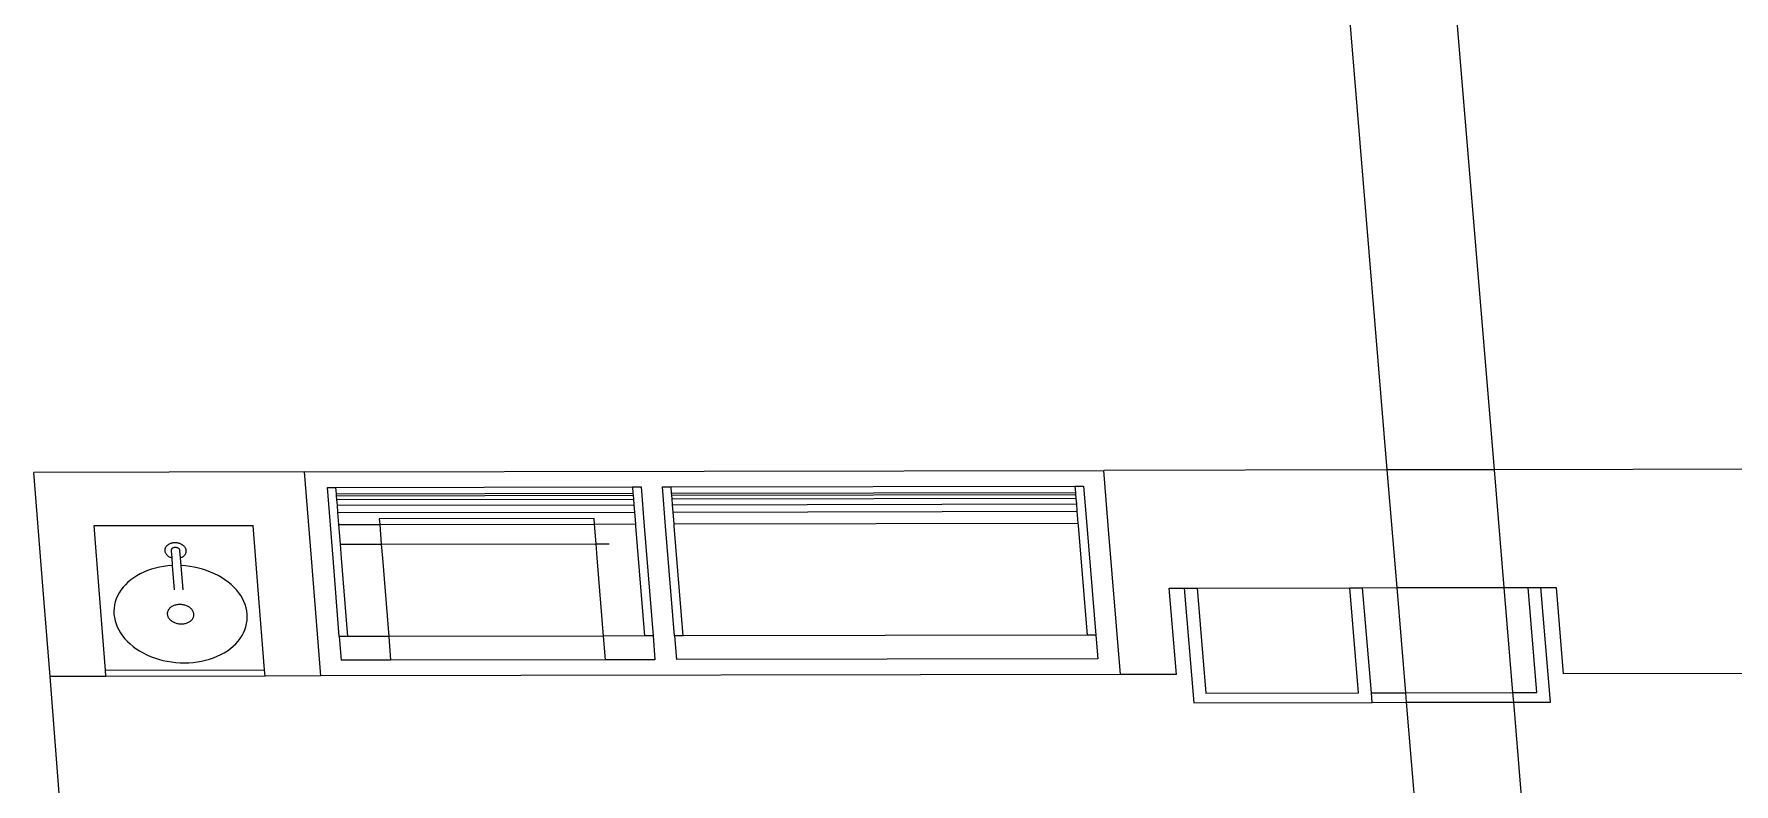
# Model space of a CAD drawing. Extents: x -83 to 83, y -28 to 43.
# Drawn here: x 19.73 to 24.74, y 0.66 to 2.87 of the extents above; entities that cross this region are included whole.
import ezdxf

# ---------------------------------------------------------------- set-up
doc = ezdxf.new("R2010")
doc.units = 0
doc.layers.get('0').update_dxf_attribs({"linetype": 'CONTINUOUS'})

msp = doc.modelspace()

# ---------------------------------------------------------------- linework, layer by layer
for p, q in [((24.0323, 1.5853), (23.4007, 9.1774)), ((23.0962, 9.063), (23.716, 1.5847)), ((20.5279, 1.5789), (19.7307, 1.5774)), ((19.7581, 1.2305), (19.7307, 1.5774)), ((20.5279, 1.5789), (22.8816, 1.5832)), ((20.5482, 1.3245), (20.5279, 1.5789)), ((23.716, 1.5847), (22.8816, 1.5832)), ((22.8949, 1.4213), (22.8816, 1.5832)), ((24.0323, 1.5853), (23.716, 1.5847)), ((23.716, 1.5847), (23.7447, 1.2378)), ((25.7418, 1.5884), (24.0323, 1.5853)), ((24.0612, 1.2384), (24.0323, 1.5853)), ((20.6115, 1.3246), (20.5949, 1.5328)), ((20.5949, 1.5328), (20.6202, 1.5328)), ((20.6202, 1.5328), (21.4933, 1.5344)), ((20.6217, 1.5143), (20.6202, 1.5328)), ((20.6217, 1.5143), (21.4948, 1.5159)), ((20.6221, 1.5083), (20.6217, 1.5143)), ((20.6221, 1.5083), (21.4953, 1.5099)), ((20.623, 1.4974), (20.6221, 1.5083)), ((21.4933, 1.5344), (21.5187, 1.5345)), ((21.4933, 1.5344), (21.4948, 1.5159)), ((21.4948, 1.5159), (21.4953, 1.5099)), ((21.4953, 1.5099), (21.4962, 1.499)), ((21.5187, 1.5345), (21.528, 1.4188)), ((21.5913, 1.419), (21.5819, 1.5346)), ((21.5819, 1.5346), (21.6072, 1.5346)), ((21.6072, 1.5346), (22.7968, 1.5368)), ((21.6087, 1.5161), (21.6072, 1.5346)), ((21.6087, 1.5161), (22.7983, 1.5183)), ((21.6092, 1.5101), (21.6087, 1.5161)), ((21.6092, 1.5101), (22.7988, 1.5123)), ((21.6101, 1.4992), (21.6092, 1.5101)), ((22.7968, 1.5368), (22.7983, 1.5183)), ((22.7968, 1.5368), (22.8221, 1.5368)), ((22.7983, 1.5183), (22.7988, 1.5123)), ((22.7988, 1.5123), (22.7997, 1.5014)), ((22.8221, 1.5368), (22.8316, 1.4212)), ((20.623, 1.4974), (21.4962, 1.499)), ((20.6243, 1.4805), (20.623, 1.4974)), ((20.6243, 1.4805), (21.4976, 1.4821)), ((20.6261, 1.4588), (20.6243, 1.4805)), ((20.6261, 1.4588), (21.4993, 1.4604)), ((20.6289, 1.4238), (20.6261, 1.4588)), ((21.4962, 1.499), (21.4976, 1.4821)), ((21.4976, 1.4821), (21.4993, 1.4604)), ((21.4993, 1.4604), (21.5021, 1.4254)), ((21.6101, 1.4992), (22.7997, 1.5014)), ((21.6115, 1.4823), (21.6101, 1.4992)), ((21.6115, 1.4823), (22.8011, 1.4845)), ((21.6132, 1.4606), (21.6115, 1.4823)), ((21.6132, 1.4606), (22.8029, 1.4628)), ((21.616, 1.4256), (21.6132, 1.4606)), ((22.7997, 1.5014), (22.8011, 1.4845)), ((22.8011, 1.4845), (22.8029, 1.4628)), ((22.8029, 1.4628), (22.8058, 1.4277)), ((19.9077, 1.4205), (20.3759, 1.4214)), ((19.9226, 1.2308), (19.9077, 1.4205)), ((20.391, 1.2317), (20.3759, 1.4214)), ((20.6289, 1.4238), (20.7491, 1.424)), ((20.6335, 1.3658), (20.6289, 1.4238)), ((21.3806, 1.4417), (20.7478, 1.4405)), ((20.7478, 1.4405), (20.7491, 1.424)), ((20.7491, 1.424), (21.3819, 1.4252)), ((20.7491, 1.424), (20.7537, 1.366)), ((21.3819, 1.4252), (21.3806, 1.4417)), ((21.3819, 1.4252), (21.5021, 1.4254)), ((21.3866, 1.3672), (21.3819, 1.4252)), ((21.5021, 1.4254), (21.5027, 1.4188)), ((21.5027, 1.4188), (21.5287, 1.0953)), ((21.528, 1.4188), (21.5541, 1.0953)), ((21.6174, 1.0955), (21.5913, 1.419)), ((21.616, 1.4256), (22.8058, 1.4277)), ((21.6166, 1.419), (21.616, 1.4256)), ((21.6427, 1.0955), (21.6166, 1.419)), ((22.8058, 1.4277), (22.8063, 1.4212)), ((22.8063, 1.4212), (22.8328, 1.0977)), ((22.8316, 1.4212), (22.8581, 1.0977)), ((22.931, 0.9817), (22.8949, 1.4213)), ((20.1168, 1.3532), (20.1164, 1.3518)), ((20.1173, 1.3547), (20.1168, 1.3532)), ((20.118, 1.3561), (20.1173, 1.3547)), ((20.1188, 1.3574), (20.118, 1.3561)), ((20.1197, 1.3587), (20.1188, 1.3574)), ((20.1207, 1.36), (20.1197, 1.3587)), ((20.1218, 1.3612), (20.1207, 1.36)), ((20.123, 1.3623), (20.1218, 1.3612)), ((20.1244, 1.3634), (20.123, 1.3623)), ((20.1258, 1.3644), (20.1244, 1.3634)), ((20.1274, 1.3654), (20.1258, 1.3644)), ((20.129, 1.3662), (20.1274, 1.3654)), ((20.1307, 1.367), (20.129, 1.3662)), ((20.1325, 1.3677), (20.1307, 1.367)), ((20.1343, 1.3683), (20.1325, 1.3677)), ((20.1362, 1.3688), (20.1343, 1.3683)), ((20.1366, 1.3523), (20.1361, 1.3517)), ((20.1381, 1.3692), (20.1362, 1.3688)), ((20.1372, 1.3528), (20.1366, 1.3523)), ((20.1378, 1.3534), (20.1372, 1.3528)), ((20.1385, 1.3539), (20.1378, 1.3534)), ((20.1401, 1.3695), (20.1381, 1.3692)), ((20.1393, 1.3544), (20.1385, 1.3539)), ((20.1401, 1.3548), (20.1393, 1.3544)), ((20.1421, 1.3698), (20.1401, 1.3695)), ((20.1409, 1.3551), (20.1401, 1.3548)), ((20.1418, 1.3555), (20.1409, 1.3551)), ((20.1435, 1.3559), (20.1418, 1.3555)), ((20.1442, 1.3699), (20.1421, 1.3698)), ((20.145, 1.3561), (20.1435, 1.3559)), ((20.1462, 1.3699), (20.1442, 1.3699)), ((20.1463, 1.3562), (20.145, 1.3561)), ((20.1483, 1.3699), (20.1462, 1.3699)), ((20.1476, 1.3562), (20.1463, 1.3562)), ((20.1491, 1.3561), (20.1476, 1.3562)), ((20.1503, 1.3697), (20.1483, 1.3699)), ((20.1507, 1.3558), (20.1491, 1.3561)), ((20.1524, 1.3694), (20.1503, 1.3697)), ((20.1524, 1.3554), (20.1507, 1.3558)), ((20.1544, 1.3691), (20.1524, 1.3694)), ((20.1532, 1.3551), (20.1524, 1.3554)), ((20.1541, 1.3547), (20.1532, 1.3551)), ((20.1549, 1.3543), (20.1541, 1.3547)), ((20.1564, 1.3686), (20.1544, 1.3691)), ((20.1557, 1.3539), (20.1549, 1.3543)), ((20.157, 1.353), (20.1557, 1.3539)), ((20.1583, 1.3681), (20.1564, 1.3686)), ((20.1582, 1.352), (20.157, 1.353)), ((20.1602, 1.3675), (20.1583, 1.3681)), ((20.1621, 1.3668), (20.1602, 1.3675)), ((20.1639, 1.366), (20.1621, 1.3668)), ((20.1656, 1.3651), (20.1639, 1.366)), ((20.1673, 1.3641), (20.1656, 1.3651)), ((20.1689, 1.3631), (20.1673, 1.3641)), ((20.1703, 1.362), (20.1689, 1.3631)), ((20.1717, 1.3608), (20.1703, 1.362)), ((20.173, 1.3596), (20.1717, 1.3608)), ((20.1742, 1.3583), (20.173, 1.3596)), ((20.1752, 1.357), (20.1742, 1.3583)), ((20.1762, 1.3557), (20.1752, 1.357)), ((20.177, 1.3542), (20.1762, 1.3557)), ((20.1777, 1.3528), (20.177, 1.3542)), ((20.1783, 1.3513), (20.1777, 1.3528)), ((20.6335, 1.3658), (20.7537, 1.366)), ((20.6368, 1.3247), (20.6335, 1.3658)), ((20.7537, 1.366), (21.3866, 1.3672)), ((20.7537, 1.366), (20.757, 1.3249)), ((21.3866, 1.3672), (21.4245, 1.3673)), ((21.3899, 1.3261), (21.3866, 1.3672)), ((20.1161, 1.3503), (20.116, 1.3488)), ((20.116, 1.3488), (20.116, 1.3473)), ((20.116, 1.3473), (20.1161, 1.3458)), ((20.1164, 1.3518), (20.1161, 1.3503)), ((20.1161, 1.3458), (20.1164, 1.3443)), ((20.1164, 1.3443), (20.1168, 1.3428)), ((20.1168, 1.3428), (20.1173, 1.3414)), ((20.1173, 1.3414), (20.118, 1.3399)), ((20.118, 1.3399), (20.1188, 1.3385)), ((20.1188, 1.3385), (20.1197, 1.3371)), ((20.1197, 1.3371), (20.1207, 1.3358)), ((20.1207, 1.3358), (20.1218, 1.3345)), ((20.1218, 1.3345), (20.1231, 1.3332)), ((20.1231, 1.3332), (20.1244, 1.3321)), ((20.1244, 1.3321), (20.1259, 1.3309)), ((20.1381, 1.3026), (20.1254, 1.3016)), ((20.1259, 1.3309), (20.1274, 1.3299)), ((20.1274, 1.3299), (20.1291, 1.3289)), ((20.1291, 1.3289), (20.1308, 1.328)), ((20.1308, 1.328), (20.1325, 1.3272)), ((20.1325, 1.3272), (20.1344, 1.3264)), ((20.1344, 1.3264), (20.1363, 1.3258)), ((20.1347, 1.3482), (20.1346, 1.3475)), ((20.1346, 1.3475), (20.1346, 1.3464)), ((20.1346, 1.3464), (20.1363, 1.3258)), ((20.1348, 1.3489), (20.1347, 1.3482)), ((20.135, 1.3496), (20.1348, 1.3489)), ((20.1353, 1.3503), (20.135, 1.3496)), ((20.1357, 1.3511), (20.1353, 1.3503)), ((20.1361, 1.3517), (20.1357, 1.3511)), ((20.1363, 1.3258), (20.1381, 1.3026)), ((20.1381, 1.3026), (20.1437, 1.2315)), ((20.1591, 1.3508), (20.1582, 1.352)), ((20.1596, 1.3502), (20.1591, 1.3508)), ((20.1599, 1.3495), (20.1596, 1.3502)), ((20.1602, 1.3488), (20.1599, 1.3495)), ((20.1605, 1.3481), (20.1602, 1.3488)), ((20.1606, 1.3474), (20.1605, 1.3481)), ((20.1607, 1.3464), (20.1606, 1.3474)), ((20.1624, 1.3258), (20.1607, 1.3464)), ((20.1624, 1.3258), (20.1641, 1.3265)), ((20.1642, 1.3026), (20.1624, 1.3258)), ((20.1641, 1.3265), (20.1658, 1.3272)), ((20.1698, 1.2316), (20.1642, 1.3026)), ((20.1771, 1.3017), (20.1642, 1.3026)), ((20.1658, 1.3272), (20.1674, 1.328)), ((20.1674, 1.328), (20.169, 1.3289)), ((20.169, 1.3289), (20.1704, 1.3299)), ((20.1704, 1.3299), (20.1718, 1.3309)), ((20.1718, 1.3309), (20.173, 1.332)), ((20.173, 1.332), (20.1742, 1.3331)), ((20.1742, 1.3331), (20.1752, 1.3344)), ((20.1752, 1.3344), (20.1762, 1.3356)), ((20.1762, 1.3356), (20.177, 1.3369)), ((20.177, 1.3369), (20.1777, 1.3383)), ((20.1777, 1.3383), (20.1783, 1.3396)), ((20.1788, 1.3499), (20.1783, 1.3513)), ((20.1783, 1.3396), (20.1787, 1.3411)), ((20.1787, 1.3411), (20.179, 1.3425)), ((20.1791, 1.3484), (20.1788, 1.3499)), ((20.179, 1.3425), (20.1792, 1.3439)), ((20.1793, 1.3469), (20.1791, 1.3484)), ((20.1792, 1.3439), (20.1793, 1.3454)), ((20.1793, 1.3454), (20.1793, 1.3469)), ((20.5758, 0.9775), (20.5482, 1.3245)), ((20.6299, 1.0937), (20.6115, 1.3246)), ((20.6552, 1.0937), (20.6368, 1.3247)), ((20.757, 1.3249), (20.7755, 1.0939)), ((21.4085, 1.0951), (21.3899, 1.3261)), ((20.0074, 1.2537), (19.9998, 1.2464)), ((20.0156, 1.2606), (20.0074, 1.2537)), ((20.0245, 1.267), (20.0156, 1.2606)), ((20.0339, 1.273), (20.0245, 1.267)), ((20.0439, 1.2785), (20.0339, 1.273)), ((20.0544, 1.2835), (20.0439, 1.2785)), ((20.0654, 1.2879), (20.0544, 1.2835)), ((20.0767, 1.2918), (20.0654, 1.2879)), ((20.0885, 1.2952), (20.0767, 1.2918)), ((20.1005, 1.2979), (20.0885, 1.2952)), ((20.1129, 1.3001), (20.1005, 1.2979)), ((20.1254, 1.3016), (20.1129, 1.3001)), ((20.1898, 1.3002), (20.1771, 1.3017)), ((20.2025, 1.2981), (20.1898, 1.3002)), ((20.215, 1.2954), (20.2025, 1.2981)), ((20.2273, 1.2921), (20.215, 1.2954)), ((20.2393, 1.2882), (20.2273, 1.2921)), ((20.2509, 1.2838), (20.2393, 1.2882)), ((20.2622, 1.2789), (20.2509, 1.2838)), ((20.2731, 1.2734), (20.2622, 1.2789)), ((20.2834, 1.2675), (20.2731, 1.2734)), ((20.2933, 1.2611), (20.2834, 1.2675)), ((20.3026, 1.2543), (20.2933, 1.2611)), ((20.3113, 1.247), (20.3026, 1.2543)), ((19.7781, 0.976), (19.7581, 1.2305)), ((19.9413, 0.9948), (19.9226, 1.2308)), ((19.973, 1.2052), (19.97, 1.1962)), ((19.9768, 1.214), (19.973, 1.2052)), ((19.9814, 1.2225), (19.9768, 1.214)), ((19.9868, 1.2308), (19.9814, 1.2225)), ((19.993, 1.2388), (19.9868, 1.2308)), ((19.9998, 1.2464), (19.993, 1.2388)), ((20.3194, 1.2394), (20.3113, 1.247)), ((20.3268, 1.2314), (20.3194, 1.2394)), ((20.3335, 1.2232), (20.3268, 1.2314)), ((20.3395, 1.2146), (20.3335, 1.2232)), ((20.3447, 1.2059), (20.3395, 1.2146)), ((20.3491, 1.1969), (20.3447, 1.2059)), ((20.4097, 0.9957), (20.391, 1.2317)), ((23.0747, 1.2366), (23.119, 1.2367)), ((23.0956, 0.982), (23.0747, 1.2366)), ((23.119, 1.2367), (23.1468, 0.8988)), ((23.119, 1.2367), (23.1569, 1.2367)), ((23.1569, 1.2367), (23.6064, 1.2376)), ((23.1569, 1.2367), (23.1825, 0.9266)), ((23.632, 0.9274), (23.6064, 1.2376)), ((23.6064, 1.2376), (23.6443, 1.2376)), ((23.6443, 1.2376), (23.7447, 1.2378)), ((23.67, 0.9275), (23.6443, 1.2376)), ((23.7447, 1.2378), (24.0612, 1.2384)), ((23.7447, 1.2378), (23.7704, 0.9277)), ((24.0612, 1.2384), (24.1318, 1.2385)), ((24.087, 0.9283), (24.0612, 1.2384)), ((24.1318, 1.2385), (24.1697, 1.2386)), ((24.1576, 0.9284), (24.1318, 1.2385)), ((24.1697, 1.2386), (24.214, 1.2387)), ((24.1979, 0.9007), (24.1697, 1.2386)), ((24.214, 1.2387), (24.2353, 0.9841)), ((19.9665, 1.1778), (19.966, 1.1684)), ((19.966, 1.1684), (19.9663, 1.1591)), ((19.9663, 1.1591), (19.9675, 1.1497)), ((19.9678, 1.187), (19.9665, 1.1778)), ((19.97, 1.1962), (19.9678, 1.187)), ((20.1234, 1.1632), (20.1233, 1.1613)), ((20.1233, 1.1613), (20.1233, 1.1594)), ((20.1233, 1.1594), (20.1236, 1.1576)), ((20.1237, 1.165), (20.1234, 1.1632)), ((20.1236, 1.1576), (20.124, 1.1557)), ((20.1241, 1.1668), (20.1237, 1.165)), ((20.124, 1.1557), (20.1245, 1.1538)), ((20.1247, 1.1686), (20.1241, 1.1668)), ((20.1245, 1.1538), (20.1253, 1.152)), ((20.1255, 1.1704), (20.1247, 1.1686)), ((20.1253, 1.152), (20.1261, 1.1502)), ((20.1264, 1.1721), (20.1255, 1.1704)), ((20.1275, 1.1738), (20.1264, 1.1721)), ((20.1287, 1.1753), (20.1275, 1.1738)), ((20.1301, 1.1769), (20.1287, 1.1753)), ((20.1316, 1.1783), (20.1301, 1.1769)), ((20.1332, 1.1797), (20.1316, 1.1783)), ((20.135, 1.181), (20.1332, 1.1797)), ((20.1369, 1.1822), (20.135, 1.181)), ((20.1389, 1.1833), (20.1369, 1.1822)), ((20.141, 1.1843), (20.1389, 1.1833)), ((20.1431, 1.1851), (20.141, 1.1843)), ((20.1454, 1.1859), (20.1431, 1.1851)), ((20.1478, 1.1866), (20.1454, 1.1859)), ((20.1502, 1.1871), (20.1478, 1.1866)), ((20.1526, 1.1876), (20.1502, 1.1871)), ((20.1551, 1.1879), (20.1526, 1.1876)), ((20.1577, 1.1881), (20.1551, 1.1879)), ((20.1602, 1.1881), (20.1577, 1.1881)), ((20.1628, 1.1881), (20.1602, 1.1881)), ((20.1654, 1.1879), (20.1628, 1.1881)), ((20.1679, 1.1876), (20.1654, 1.1879)), ((20.1704, 1.1872), (20.1679, 1.1876)), ((20.1729, 1.1866), (20.1704, 1.1872)), ((20.1754, 1.186), (20.1729, 1.1866)), ((20.1778, 1.1852), (20.1754, 1.186)), ((20.1801, 1.1843), (20.1778, 1.1852)), ((20.1824, 1.1833), (20.1801, 1.1843)), ((20.1845, 1.1823), (20.1824, 1.1833)), ((20.1866, 1.1811), (20.1845, 1.1823)), ((20.1886, 1.1798), (20.1866, 1.1811)), ((20.1904, 1.1784), (20.1886, 1.1798)), ((20.1922, 1.177), (20.1904, 1.1784)), ((20.1938, 1.1755), (20.1922, 1.177)), ((20.1953, 1.1739), (20.1938, 1.1755)), ((20.1966, 1.1722), (20.1953, 1.1739)), ((20.1978, 1.1705), (20.1966, 1.1722)), ((20.1988, 1.1688), (20.1978, 1.1705)), ((20.1997, 1.167), (20.1988, 1.1688)), ((20.2004, 1.1652), (20.1997, 1.167)), ((20.2003, 1.1504), (20.2009, 1.1522)), ((20.201, 1.1633), (20.2004, 1.1652)), ((20.2009, 1.1522), (20.2013, 1.154)), ((20.2014, 1.1614), (20.201, 1.1633)), ((20.2013, 1.154), (20.2016, 1.1558)), ((20.2016, 1.1596), (20.2014, 1.1614)), ((20.2017, 1.1577), (20.2016, 1.1596)), ((20.2016, 1.1558), (20.2017, 1.1577)), ((20.3527, 1.1877), (20.3491, 1.1969)), ((20.3556, 1.1785), (20.3527, 1.1877)), ((20.3576, 1.1692), (20.3556, 1.1785)), ((20.3587, 1.1598), (20.3576, 1.1692)), ((20.359, 1.1504), (20.3587, 1.1598)), ((19.9675, 1.1497), (19.9695, 1.1403)), ((19.9695, 1.1403), (19.9723, 1.1311)), ((19.9723, 1.1311), (19.9759, 1.122)), ((19.9759, 1.122), (19.9804, 1.113)), ((19.9804, 1.113), (19.9856, 1.1042)), ((19.9856, 1.1042), (19.9916, 1.0957)), ((20.1261, 1.1502), (20.1272, 1.1485)), ((20.1272, 1.1485), (20.1284, 1.1468)), ((20.1284, 1.1468), (20.1297, 1.1451)), ((20.1297, 1.1451), (20.1312, 1.1435)), ((20.1312, 1.1435), (20.1328, 1.142)), ((20.1328, 1.142), (20.1346, 1.1406)), ((20.1346, 1.1406), (20.1364, 1.1392)), ((20.1364, 1.1392), (20.1384, 1.1379)), ((20.1384, 1.1379), (20.1405, 1.1367)), ((20.1405, 1.1367), (20.1426, 1.1357)), ((20.1426, 1.1357), (20.1449, 1.1347)), ((20.1449, 1.1347), (20.1472, 1.1338)), ((20.1472, 1.1338), (20.1496, 1.133)), ((20.1496, 1.133), (20.1521, 1.1324)), ((20.1521, 1.1324), (20.1546, 1.1318)), ((20.1546, 1.1318), (20.1571, 1.1314)), ((20.1571, 1.1314), (20.1596, 1.1311)), ((20.1596, 1.1311), (20.1622, 1.1309)), ((20.1622, 1.1309), (20.1648, 1.1309)), ((20.1648, 1.1309), (20.1673, 1.1309)), ((20.1673, 1.1309), (20.1699, 1.1311)), ((20.1699, 1.1311), (20.1724, 1.1314)), ((20.1724, 1.1314), (20.1748, 1.1319)), ((20.1748, 1.1319), (20.1772, 1.1324)), ((20.1772, 1.1324), (20.1796, 1.1331)), ((20.1796, 1.1331), (20.1818, 1.1339)), ((20.1818, 1.1339), (20.184, 1.1347)), ((20.184, 1.1347), (20.1861, 1.1357)), ((20.1861, 1.1357), (20.1881, 1.1368)), ((20.1881, 1.1368), (20.19, 1.138)), ((20.19, 1.138), (20.1918, 1.1393)), ((20.1918, 1.1393), (20.1934, 1.1407)), ((20.1934, 1.1407), (20.1949, 1.1421)), ((20.1949, 1.1421), (20.1963, 1.1437)), ((20.1963, 1.1437), (20.1975, 1.1453)), ((20.1975, 1.1453), (20.1986, 1.1469)), ((20.1986, 1.1469), (20.1995, 1.1486)), ((20.1995, 1.1486), (20.2003, 1.1504)), ((20.3435, 1.0963), (20.3481, 1.1049)), ((20.3481, 1.1049), (20.3519, 1.1137)), ((20.3519, 1.1137), (20.355, 1.1226)), ((20.355, 1.1226), (20.3571, 1.1318)), ((20.3571, 1.1318), (20.3585, 1.1411)), ((20.3585, 1.1411), (20.359, 1.1504)), ((19.9916, 1.0957), (19.9983, 1.0874)), ((19.9983, 1.0874), (20.0057, 1.0795)), ((20.0057, 1.0795), (20.0138, 1.0718)), ((20.0138, 1.0718), (20.0225, 1.0646)), ((20.0225, 1.0646), (20.0318, 1.0578)), ((20.0318, 1.0578), (20.0417, 1.0514)), ((20.2909, 1.0459), (20.3004, 1.0518)), ((20.3004, 1.0518), (20.3093, 1.0583)), ((20.3093, 1.0583), (20.3175, 1.0651)), ((20.3175, 1.0651), (20.3251, 1.0724)), ((20.3251, 1.0724), (20.3319, 1.08)), ((20.3319, 1.08), (20.3381, 1.088)), ((20.3381, 1.088), (20.3435, 1.0963)), ((20.6299, 1.0937), (20.6354, 1.0239)), ((20.6552, 1.0937), (20.6299, 1.0937)), ((20.7755, 1.0939), (20.6552, 1.0937)), ((21.4085, 1.0951), (20.7755, 1.0939)), ((20.7755, 1.0939), (20.781, 1.0241)), ((21.5287, 1.0953), (21.4085, 1.0951)), ((21.4141, 1.0253), (21.4085, 1.0951)), ((21.5541, 1.0953), (21.5287, 1.0953)), ((21.5541, 1.0953), (21.5597, 1.0255)), ((21.6174, 1.0955), (21.623, 1.0257)), ((21.6427, 1.0955), (21.6174, 1.0955)), ((22.8328, 1.0977), (21.6427, 1.0955)), ((22.8581, 1.0977), (22.8328, 1.0977)), ((22.8581, 1.0977), (22.8639, 1.0279)), ((20.0417, 1.0514), (20.0521, 1.0454)), ((20.0521, 1.0454), (20.063, 1.04)), ((20.063, 1.04), (20.0743, 1.0351)), ((20.0743, 1.0351), (20.0859, 1.0307)), ((20.0859, 1.0307), (20.0979, 1.0268)), ((20.0979, 1.0268), (20.1102, 1.0235)), ((20.1102, 1.0235), (20.1227, 1.0208)), ((20.1227, 1.0208), (20.1354, 1.0187)), ((20.1354, 1.0187), (20.1482, 1.0172)), ((20.1482, 1.0172), (20.161, 1.0163)), ((20.161, 1.0163), (20.1739, 1.016)), ((20.1739, 1.016), (20.1867, 1.0164)), ((20.1867, 1.0164), (20.1994, 1.0173)), ((20.1994, 1.0173), (20.2119, 1.0189)), ((20.2119, 1.0189), (20.2242, 1.021)), ((20.2242, 1.021), (20.2363, 1.0238)), ((20.2363, 1.0238), (20.2481, 1.0271)), ((20.2481, 1.0271), (20.2595, 1.031)), ((20.2595, 1.031), (20.2704, 1.0354)), ((20.2704, 1.0354), (20.2809, 1.0404)), ((20.2809, 1.0404), (20.2909, 1.0459)), ((20.781, 1.0241), (20.6354, 1.0239)), ((21.4141, 1.0253), (20.781, 1.0241)), ((21.5597, 1.0255), (21.4141, 1.0253)), ((22.8639, 1.0279), (21.623, 1.0257)), ((19.9427, 0.9763), (19.7781, 0.976)), ((19.8073, 0.6055), (19.7781, 0.976)), ((19.9413, 0.9948), (20.4097, 0.9957)), ((19.9427, 0.9763), (19.9413, 0.9948)), ((20.4112, 0.9772), (19.9427, 0.9763)), ((20.4112, 0.9772), (20.4097, 0.9957)), ((20.5758, 0.9775), (20.4112, 0.9772)), ((22.931, 0.9817), (20.5758, 0.9775)), ((23.0956, 0.982), (22.931, 0.9817)), ((25.7929, 0.9869), (24.2353, 0.9841)), ((23.1825, 0.9266), (23.632, 0.9274)), ((23.67, 0.9275), (23.7704, 0.9277)), ((23.6723, 0.8997), (23.67, 0.9275)), ((23.7704, 0.9277), (24.087, 0.9283)), ((23.7704, 0.9277), (23.7727, 0.8999)), ((24.087, 0.9283), (24.1576, 0.9284)), ((24.0893, 0.9005), (24.087, 0.9283)), ((23.1468, 0.8988), (23.6723, 0.8997)), ((23.6723, 0.8997), (23.7727, 0.8999)), ((23.7727, 0.8999), (24.0893, 0.9005)), ((23.7727, 0.8999), (23.8311, 0.1956)), ((24.0893, 0.9005), (24.1979, 0.9007)), ((24.1479, 0.1962), (24.0893, 0.9005))]:
    msp.add_line(p, q)

doc.saveas('drawing.dxf')
